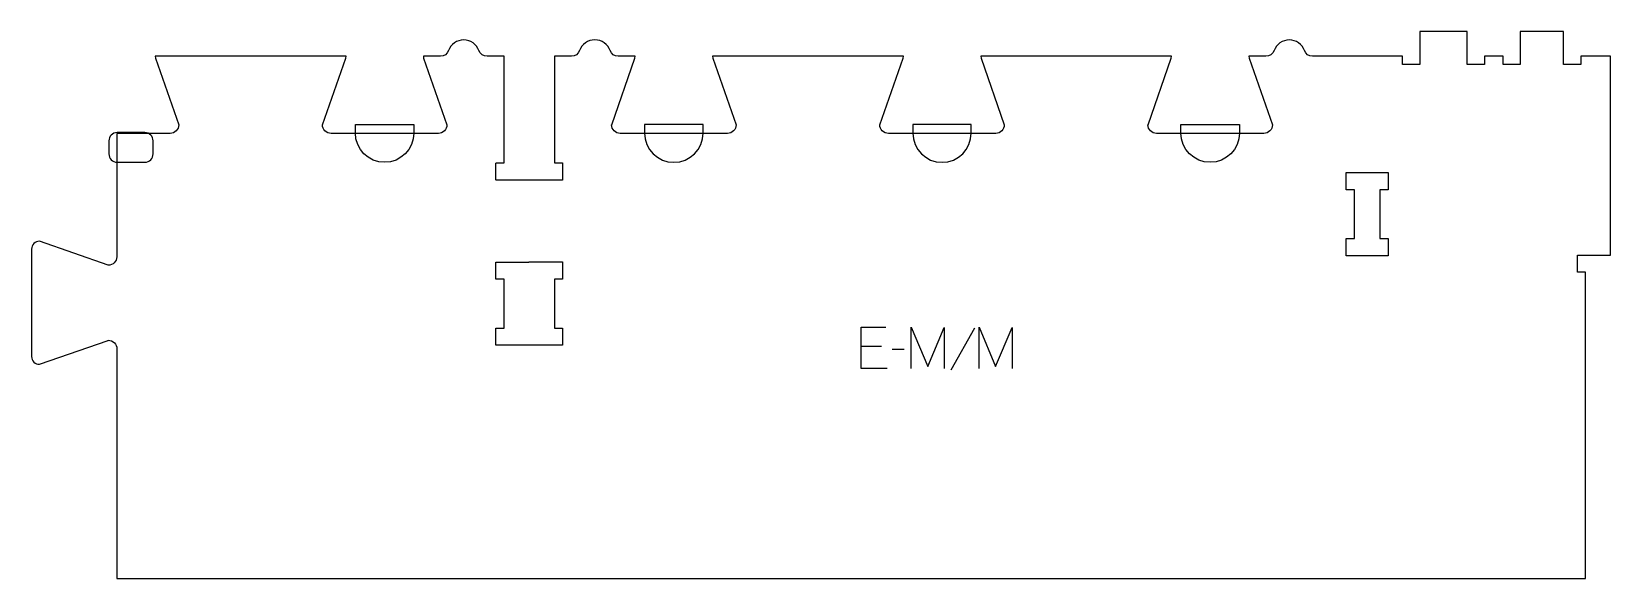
# Model space of a CAD drawing. Header units: millimetres. Extents: x -600 to 547, y -183 to 215.
import ezdxf

# ---------------------------------------------------------------- set-up
doc = ezdxf.new("R2010")
doc.units = ezdxf.units.MM
for name, color, linetype, true_color in [('1_ANYTOOL_1MMDEEP_LABELS_S', 2, 'Continuous', 0xffff00), ('3_ANYTOOL_CUTTHROUGH_INSID', 4, 'Continuous', 0x00ffff), ('4_ANYTOOL_CUTTHROUGH_OUTSI', 5, 'Continuous', 0x0000ff), ('5_ANYTOOL_HALF_MILL_9MM_IN', 3, 'Continuous', 0x00ff00)]:
    doc.layers.add(name, color=color, linetype=linetype, true_color=true_color)

msp = doc.modelspace()

# ---------------------------------------------------------------- linework, layer by layer
at = {"layer": '1_ANYTOOL_1MMDEEP_LABELS_S'}
for p, q in [((85.2, -0.5), (68, -31.2)), ((17.7, -13.9), (3, -13.9)), ((34.2, -16.1), (25.4, -16.2))]:
    msp.add_line(p, q, dxfattribs=at)
for points in [[(21.9, -30), (3, -30), (3, 0), (20.8, 0)], [(39.3, -30), (39.3, 0), (51.3, -28.4), (63.3, -0.1), (63.3, -30)], [(88.6, -30), (88.6, 0), (100.6, -28.4), (112.6, -0.1), (112.6, -30)]]:
    msp.add_lwpolyline(points, dxfattribs=at)
at = {"layer": '3_ANYTOOL_CUTTHROUGH_INSID'}
for points in [[(379.9, 64.5), (385.9, 64.5), (385.9, 52), (355.4, 52), (355.4, 64.5), (361.4, 64.5), (361.4, 100), (355.4, 100), (355.4, 112.5), (385.9, 112.5), (385.9, 100), (379.9, 100)], [(-262.6, -13), (-262.6, -0.5), (-256.6, -0.5), (-256.6, 34.9), (-262.6, 34.9), (-262.6, 47.4), (-238.6, 47.4), (-238.6, 47.5), (-214.1, 47.5), (-214.1, 35), (-220.1, 35), (-220.1, -0.5), (-214.1, -0.5), (-214.1, -13)]]:
    msp.add_lwpolyline(points, close=True, dxfattribs=at)
at = {"layer": '4_ANYTOOL_CUTTHROUGH_OUTSI'}
msp.add_lwpolyline([(-269, 197, -0.317837), (-274.9, 201.1, 0.707107), (-297, 201.1, -0.317837), (-302.9, 197), (-315.3, 197), (-315.1, 195.6), (-298.2, 147.3), (-298.2, 147.2, -0.414214), (-304.4, 141), (-382.4, 141, -0.414214), (-388.7, 147.2), (-388.6, 147.3), (-371.7, 195.6), (-371.5, 197), (-510.2, 197), (-510, 195.6), (-493.1, 147.3), (-493.1, 147.2, -0.414214), (-499.3, 141), (-538.1, 141), (-538.1, 51.2, -0.411451), (-544.3, 45.1), (-544.4, 45.1), (-594.3, 62.6, 0.412073), (-600.1, 56.8), (-600.1, -21.2, 0.412073), (-594.3, -26.9), (-544.4, -9.5), (-544.3, -9.4, -0.414214), (-538.1, -15.7), (-538.1, -182.5), (529.4, -182.5), (529.4, 40), (523.7, 40, -0.414214), (523.4, 40.2), (523.4, 52.2, -0.414214), (523.7, 52.5), (547.4, 52.5), (547.4, 197), (525.9, 197), (525.9, 191.2, -0.414214), (525.7, 191), (513.7, 191, -0.414214), (513.4, 191.2), (513.4, 215), (481.9, 215), (481.9, 191.2, -0.414214), (481.6, 191), (469.6, 191, -0.414214), (469.4, 191.2), (469.4, 197), (455.9, 197), (455.9, 191.2, -0.414214), (455.7, 191), (443.7, 191, -0.414214), (443.4, 191.2), (443.4, 215), (408.9, 215), (408.9, 191.2, -0.414214), (408.7, 191), (396.7, 191, -0.414214), (396.4, 191.2), (396.4, 197), (331, 197, -0.317837), (325.1, 201.1, 0.707107), (303, 201.1, -0.317837), (297.1, 197), (284.7, 197), (284.9, 195.6), (301.8, 147.3), (301.8, 147.2, -0.414214), (295.6, 141), (217.6, 141, -0.414214), (211.3, 147.2), (211.4, 147.3), (228.3, 195.6), (228.5, 197), (89.8, 197), (90, 195.6), (106.9, 147.3), (106.9, 147.2, -0.414214), (100.7, 141), (22.7, 141, -0.414214), (16.4, 147.2), (16.5, 147.3), (33.4, 195.6), (33.6, 197), (-105.1, 197), (-104.9, 195.6), (-88, 147.3), (-88, 147.2, -0.414214), (-94.2, 141), (-172.2, 141, -0.414214), (-178.5, 147.2), (-178.4, 147.3), (-161.5, 195.6), (-161.3, 197), (-173.7, 197, -0.317837), (-179.6, 201.1, 0.707107), (-201.8, 201.1, -0.317837), (-207.7, 197), (-220.1, 197), (-220.1, 119.5), (-214.3, 119.5, -0.414214), (-214.1, 119.2), (-214.1, 107.2, -0.414214), (-214.3, 107), (-262.3, 107, -0.414214), (-262.6, 107.2), (-262.6, 119.2, -0.414214), (-262.3, 119.5), (-256.6, 119.5), (-256.6, 197)], format="xyb", close=True, dxfattribs=at)
at = {"layer": '5_ANYTOOL_HALF_MILL_9MM_IN'}
for points in [[(-537.9, 141.5, 0.414214), (-543.9, 135.5), (-543.9, 126, 0.414214), (-537.9, 120), (-517.7, 120, 0.414214), (-511.7, 126), (-511.7, 135.5, 0.414214), (-517.7, 141.5)], [(-322.2, 141.2, -1), (-364.7, 141.2), (-364.7, 147.5), (-322.2, 147.5)], [(-154.5, 141.2, 1), (-112, 141.2), (-112, 147.5), (-154.5, 147.5)], [(40.4, 141.2, 1), (82.9, 141.2), (82.9, 147.5), (40.4, 147.5)], [(277.8, 141.2, -1), (235.3, 141.2), (235.3, 147.5), (277.8, 147.5)]]:
    msp.add_lwpolyline(points, format="xyb", close=True, dxfattribs=at)

doc.saveas('drawing.dxf')
